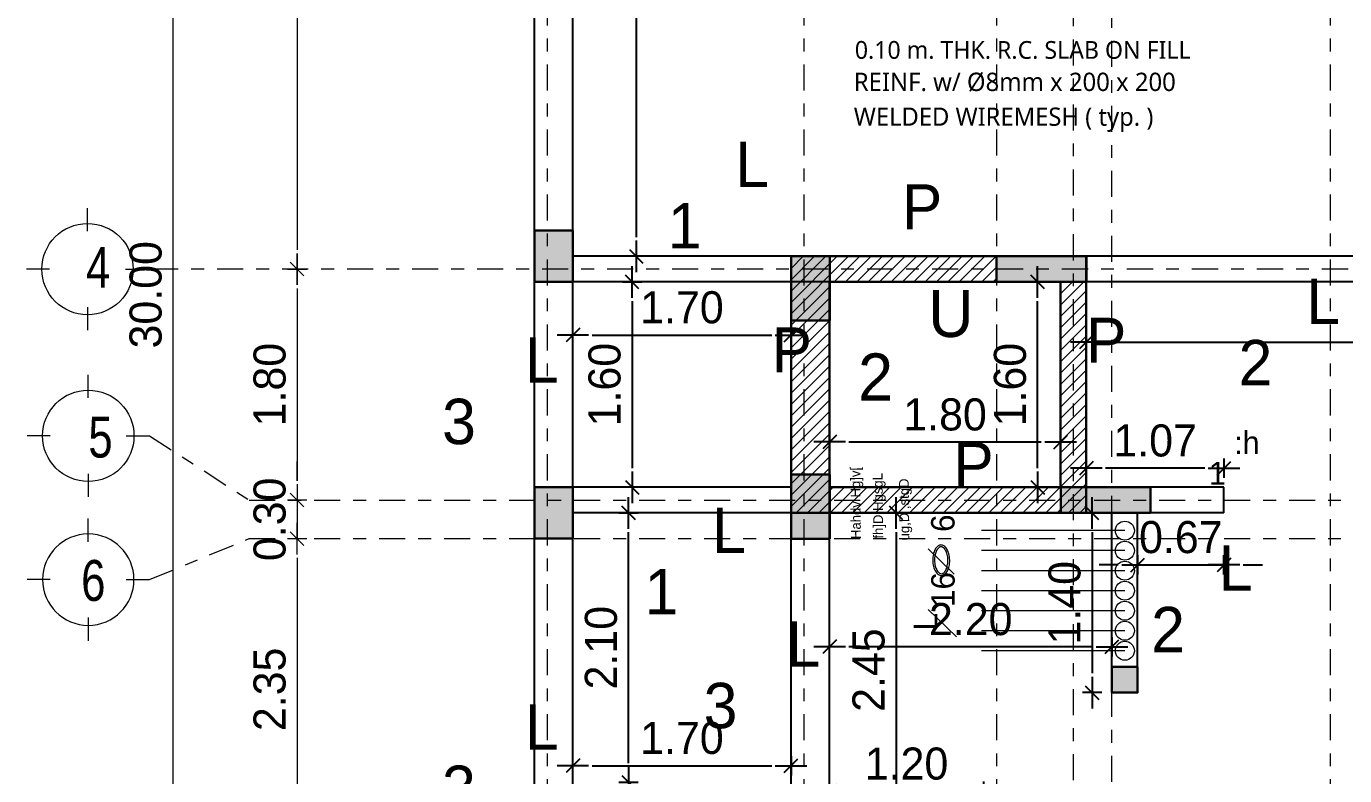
# Model space of a CAD drawing. Header units: inches. Extents: x -1583 to -1389, y -6910 to -6586.
# Drawn here: x -1456.9 to -1446.63, y -6720.72 to -6714.88 of the extents above; entities that cross this region are included whole.
import ezdxf

# ---------------------------------------------------------------- set-up
doc = ezdxf.new("R2010")
doc.units = ezdxf.units.IN
doc.header["$MEASUREMENT"] = 0
doc.linetypes.add('CENTERX2', pattern=[101.6, 63.5, -12.7, 12.7, -12.7])
doc.linetypes.add('DASHDOTX2', pattern=[50.8, 25.4, -12.7, 0, -12.7])
for name, color, linetype in [('Axsis', 8, 'CENTERX2'), ('footing', 5, 'Continuous'), ('S_FTNG', 4, 'Continuous'), ('U-r-p', 7, 'Continuous'), ('walls', 7, 'Continuous')]:
    doc.layers.add(name, color=color, linetype=linetype)
for name, color, linetype, lineweight in [('COLUMNS', 3, 'Continuous', 30), ('dime', 240, 'Continuous', 13), ('ejes', 134, 'Continuous', 15), ('F DIM IN', 147, 'Continuous', 5), ('st', 41, 'Continuous', 15), ('wall', 7, 'Continuous', 30)]:
    doc.layers.add(name, color=color, linetype=linetype, lineweight=lineweight)
doc.styles.add('ARIAL', font='arialbd.ttf', dxfattribs={"width": 0.8, "height": 500})
doc.styles.add('AX', font='xarab.shx', dxfattribs={"height": 0.12})
doc.styles.add('BB', font='l_10646.ttf')
doc.styles.add('SOSA', font='sosa.shx')
doc.dimstyles.new('DIM-50', dxfattribs={"dimtxt": 0.25, "dimasz": 0.15, "dimexe": 0, "dimexo": 0, "dimgap": 0.05, "dimtad": 1, "dimzin": 0, "dimdsep": 46, "dimtxsty": 'SOSA', "dimblk1": 'DIM-TICK', "dimblk2": 'DIM-TICK', "dimsah": 1, "dimcen": 1, "dimse1": 1, "dimse2": 1, "dimclrd": 251, "dimclrt": 4, "dimadec": 0, "dimazin": 0, "dimtfac": 1.5, "dimtix": 1, "dimtmove": 0, "dimatfit": 0, "dimldrblk": 'DIM-TICK', "dimfxl": 1, "dimtolj": 1, "dimtzin": 0, "dimarcsym": 0})

# ---------------------------------------------------------------- blocks, each defined once
blk = doc.blocks.new('12556')
at = {"layer": 'COLUMNS'}
h = blk.add_hatch(color=1, dxfattribs=at)
h.set_gradient(color1=(0, 255, 0), color2=(0, 77, 0), rotation=45, centered=1, one_color=1, tint=0.15, name='INVCYLINDER')
h.paths.add_polyline_path([(764545.961, 2210430.997), (764545.661, 2210430.997), (764545.661, 2210430.497), (764545.961, 2210430.497)])
h = blk.add_hatch(color=1, dxfattribs=at)
h.set_gradient(color1=(0, 255, 0), color2=(0, 77, 0), rotation=45, centered=1, one_color=1, tint=0.15, name='INVCYLINDER')
h.paths.add_polyline_path([(764547.961, 2210430.797), (764547.961, 2210430.997), (764547.261, 2210430.997), (764547.261, 2210430.797)])
h = blk.add_hatch(color=1, dxfattribs=at)
h.set_gradient(color1=(0, 255, 0), color2=(0, 77, 0), rotation=45, centered=1, one_color=1, tint=0.15, name='INVCYLINDER')
h.paths.add_polyline_path([(764545.961, 2210429.296), (764545.661, 2210429.296), (764545.661, 2210428.796), (764545.961, 2210428.796)])
h = blk.add_hatch(color=1, dxfattribs=at)
h.set_gradient(color1=(0, 255, 0), color2=(0, 77, 0), rotation=45, centered=1, one_color=1, tint=0.15, name='INVCYLINDER')
h.paths.add_polyline_path([(764548.461, 2210428.997), (764548.461, 2210429.197), (764547.761, 2210429.197), (764547.761, 2210428.997)])
at = {"layer": 'COLUMNS', "color": 3}
for points in [[(764545.961, 2210430.997), (764545.661, 2210430.997), (764545.661, 2210430.497), (764545.961, 2210430.497)], [(764547.961, 2210430.797), (764547.961, 2210430.997), (764547.261, 2210430.997), (764547.261, 2210430.797)], [(764545.961, 2210429.296), (764545.661, 2210429.296), (764545.661, 2210428.796), (764545.961, 2210428.796)], [(764548.461, 2210428.997), (764548.461, 2210429.197), (764547.761, 2210429.197), (764547.761, 2210428.997)]]:
    blk.add_lwpolyline(points, close=True, dxfattribs=at)
blk = doc.blocks.new('44545')
at = {"layer": 'COLUMNS'}
h = blk.add_hatch(color=1, dxfattribs=at)
h.set_gradient(color1=(0, 255, 0), color2=(0, 77, 0), rotation=45, centered=1, one_color=1, tint=0.15, name='INVCYLINDER')
h.paths.add_polyline_path([(764585.932, 2210431.837), (764585.632, 2210431.837), (764585.632, 2210431.437), (764585.932, 2210431.437)])
h = blk.add_hatch(color=1, dxfattribs=at)
h.set_gradient(color1=(0, 255, 0), color2=(0, 77, 0), rotation=45, centered=1, one_color=1, tint=0.15, name='INVCYLINDER')
h.paths.add_polyline_path([(764585.932, 2210429.837), (764585.632, 2210429.837), (764585.632, 2210429.437), (764585.932, 2210429.437)])
at = {"layer": 'COLUMNS', "color": 3}
for points in [[(764585.932, 2210431.837), (764585.632, 2210431.837), (764585.632, 2210431.437), (764585.932, 2210431.437)], [(764585.932, 2210429.837), (764585.632, 2210429.837), (764585.632, 2210429.437), (764585.932, 2210429.437)]]:
    blk.add_lwpolyline(points, close=True, dxfattribs=at)
blk = doc.blocks.new('1215447849')
at = {"layer": 'F DIM IN', "color": 0}
for p, q in [((2873.41, -5903.636), (2873.41, -5903.456)), ((2873.114, -5903.932), (2872.934, -5903.932)), ((2873.706, -5903.932), (2873.886, -5903.932)), ((2873.41, -5904.228), (2873.41, -5904.408))]:
    blk.add_line(p, q, dxfattribs=at)
blk.add_circle((2873.41, -5903.932), 0.356, dxfattribs=at)
blk = doc.blocks.new('DIM-TICK')
for p, q in [((-0.82, 0), (0.82, 0)), ((-0.354, -0.354), (0.354, 0.354)), ((0, 0.5), (0, -0.5))]:
    blk.add_line(p, q)
blk = doc.blocks.new('*D27')
at = {"layer": 'Defpoints', "color": 0, "transparency": 16777216}
for p in [(-1799.331, -6608.695), (-1799.469, -6613.895), (-1799.068, -6613.895)]:
    blk.add_point(p, dxfattribs=at)
at = {"layer": 'dime', "color": 251, "lineweight": -2, "transparency": 16777216}
blk.add_line((-1799.469, -6608.845), (-1799.469, -6613.745), dxfattribs=at)
at = {"layer": 'dime', "color": 251, "lineweight": -2, "transparency": 16777216, "xscale": 0.15, "yscale": 0.15, "zscale": 0.15}
for p, rotation in [((-1799.469, -6608.695), 90), ((-1799.469, -6613.895), 270)]:
    blk.add_blockref('DIM-TICK', p, dxfattribs=dict(at, rotation=rotation))
at = {"layer": 'dime', "color": 4, "transparency": 16777216, "insert": (-1799.682, -6611.295), "char_height": 0.25, "attachment_point": 5, "rotation": 90, "style": 'SOSA'}
blk.add_mtext('\\A1;5.20', dxfattribs=at)
blk = doc.blocks.new('*D28')
at = {"layer": 'Defpoints', "color": 0, "transparency": 16777216}
for p in [(-1799.068, -6613.895), (-1799.469, -6615.695), (-1799.294, -6615.695)]:
    blk.add_point(p, dxfattribs=at)
at = {"layer": 'dime', "color": 251, "lineweight": -2, "transparency": 16777216}
blk.add_line((-1799.469, -6614.045), (-1799.469, -6615.545), dxfattribs=at)
at = {"layer": 'dime', "color": 251, "lineweight": -2, "transparency": 16777216, "xscale": 0.15, "yscale": 0.15, "zscale": 0.15}
for p, rotation in [((-1799.469, -6613.895), 90), ((-1799.469, -6615.695), 270)]:
    blk.add_blockref('DIM-TICK', p, dxfattribs=dict(at, rotation=rotation))
at = {"layer": 'dime', "color": 4, "transparency": 16777216, "insert": (-1799.682, -6614.795), "char_height": 0.25, "attachment_point": 5, "rotation": 90, "style": 'SOSA'}
blk.add_mtext('\\A1;1.80', dxfattribs=at)
blk = doc.blocks.new('*D29')
at = {"layer": 'Defpoints', "color": 0, "transparency": 16777216}
for p in [(-1799.294, -6615.695), (-1799.469, -6615.995), (-1799.291, -6615.995)]:
    blk.add_point(p, dxfattribs=at)
at = {"layer": 'dime', "color": 251, "lineweight": -2, "transparency": 16777216}
for p, q in [((-1799.469, -6615.545), (-1799.469, -6615.395)), ((-1799.469, -6615.695), (-1799.469, -6615.995)), ((-1799.469, -6616.145), (-1799.469, -6616.295))]:
    blk.add_line(p, q, dxfattribs=at)
at = {"layer": 'dime', "color": 251, "lineweight": -2, "transparency": 16777216, "xscale": 0.15, "yscale": 0.15, "zscale": 0.15}
for p, rotation in [((-1799.469, -6615.695), 270), ((-1799.469, -6615.995), 90)]:
    blk.add_blockref('DIM-TICK', p, dxfattribs=dict(at, rotation=rotation))
at = {"layer": 'dime', "color": 4, "transparency": 16777216, "insert": (-1799.682, -6615.845), "char_height": 0.25, "attachment_point": 5, "rotation": 90, "style": 'SOSA'}
blk.add_mtext('\\A1;0.30', dxfattribs=at)
blk = doc.blocks.new('*D30')
at = {"layer": 'Defpoints', "color": 0, "transparency": 16777216}
for p in [(-1799.291, -6615.995), (-1799.469, -6618.345), (-1799.291, -6618.345)]:
    blk.add_point(p, dxfattribs=at)
at = {"layer": 'dime', "color": 251, "lineweight": -2, "transparency": 16777216}
blk.add_line((-1799.469, -6616.145), (-1799.469, -6618.195), dxfattribs=at)
at = {"layer": 'dime', "color": 251, "lineweight": -2, "transparency": 16777216, "xscale": 0.15, "yscale": 0.15, "zscale": 0.15}
for p, rotation in [((-1799.469, -6615.995), 90), ((-1799.469, -6618.345), 270)]:
    blk.add_blockref('DIM-TICK', p, dxfattribs=dict(at, rotation=rotation))
at = {"layer": 'dime', "color": 4, "transparency": 16777216, "insert": (-1799.682, -6617.17), "char_height": 0.25, "attachment_point": 5, "rotation": 90, "style": 'SOSA'}
blk.add_mtext('\\A1;2.35', dxfattribs=at)
blk = doc.blocks.new('*D38')
at = {"layer": 'Defpoints', "color": 0, "transparency": 16777216}
for p in [(-1800.434, -6599.095), (-1797.62, -6599.095), (-1797.62, -6629.095)]:
    blk.add_point(p, dxfattribs=at)
at = {"layer": 'dime', "color": 251, "lineweight": -2, "transparency": 16777216}
blk.add_line((-1800.434, -6628.945), (-1800.434, -6599.245), dxfattribs=at)
at = {"layer": 'dime', "color": 251, "lineweight": -2, "transparency": 16777216, "xscale": 0.15, "yscale": 0.15, "zscale": 0.15}
for p, rotation in [((-1800.434, -6599.095), 90), ((-1800.434, -6629.095), 270)]:
    blk.add_blockref('DIM-TICK', p, dxfattribs=dict(at, rotation=rotation))
at = {"layer": 'dime', "color": 4, "transparency": 16777216, "insert": (-1800.648, -6614.095), "char_height": 0.25, "attachment_point": 5, "rotation": 90, "style": 'SOSA'}
blk.add_mtext('\\A1;30.00', dxfattribs=at)
blk = doc.blocks.new('U-r-p')
at = {"layer": 'U-r-p', "color": 4, "style": 'AX', "flags": 4}
for tag, p, height in [('R', (0.1356, 0.2047), 0.2304), ('1', (-0.3182, -0.04), 0.192)]:
    blk.add_attdef(tag, p, '', height=height, dxfattribs=at)
blk = doc.blocks.new('*D329')
at = {"layer": 'Defpoints', "color": 0, "transparency": 16777216}
for p in [(-1452.644, -6711.671), (-1452.644, -6716.671), (-1452.151, -6716.671)]:
    blk.add_point(p, dxfattribs=at)
at = {"layer": 'footing', "color": 251, "lineweight": -2, "transparency": 16777216}
blk.add_line((-1452.151, -6711.821), (-1452.151, -6716.521), dxfattribs=at)
at = {"layer": 'footing', "color": 251, "lineweight": -2, "transparency": 16777216, "xscale": 0.15, "yscale": 0.15, "zscale": 0.15}
for p, rotation in [((-1452.151, -6711.671), 90), ((-1452.151, -6716.671), 270)]:
    blk.add_blockref('DIM-TICK', p, dxfattribs=dict(at, rotation=rotation))
at = {"layer": 'footing', "color": 4, "transparency": 16777216, "insert": (-1452.361, -6714.171), "char_height": 0.25, "attachment_point": 5, "rotation": 90, "style": 'SOSA'}
blk.add_mtext('\\A1;5.00', dxfattribs=at)
blk = doc.blocks.new('*D340')
at = {"layer": 'Defpoints', "color": 0, "transparency": 16777216}
for p in [(-1450.644, -6716.871), (-1448.844, -6716.871), (-1448.844, -6718.118)]:
    blk.add_point(p, dxfattribs=at)
at = {"layer": 'footing', "color": 251, "lineweight": -2, "transparency": 16777216}
blk.add_line((-1450.494, -6718.118), (-1448.994, -6718.118), dxfattribs=at)
at = {"layer": 'footing', "color": 251, "lineweight": -2, "transparency": 16777216, "xscale": 0.15, "yscale": 0.15, "zscale": 0.15, "rotation": 180}
blk.add_blockref('DIM-TICK', (-1450.644, -6718.118), dxfattribs=at)
at = {"layer": 'footing', "color": 251, "lineweight": -2, "transparency": 16777216, "xscale": 0.15, "yscale": 0.15, "zscale": 0.15}
blk.add_blockref('DIM-TICK', (-1448.844, -6718.118), dxfattribs=at)
at = {"layer": 'footing', "color": 4, "transparency": 16777216, "insert": (-1449.744, -6717.905), "char_height": 0.25, "attachment_point": 5, "style": 'SOSA'}
blk.add_mtext('\\A1;1.80', dxfattribs=at)
blk = doc.blocks.new('*D341')
at = {"layer": 'Defpoints', "color": 0, "transparency": 16777216}
for p in [(-1449.261, -6716.871), (-1449.023, -6716.871), (-1449.261, -6718.471)]:
    blk.add_point(p, dxfattribs=at)
at = {"layer": 'footing', "color": 251, "lineweight": -2, "transparency": 16777216}
blk.add_line((-1449.023, -6718.321), (-1449.023, -6717.021), dxfattribs=at)
at = {"layer": 'footing', "color": 251, "lineweight": -2, "transparency": 16777216, "xscale": 0.15, "yscale": 0.15, "zscale": 0.15}
for p, rotation in [((-1449.023, -6716.871), 90), ((-1449.023, -6718.471), 270)]:
    blk.add_blockref('DIM-TICK', p, dxfattribs=dict(at, rotation=rotation))
at = {"layer": 'footing', "color": 4, "transparency": 16777216, "insert": (-1449.237, -6717.671), "char_height": 0.25, "attachment_point": 5, "rotation": 90, "style": 'SOSA'}
blk.add_mtext('\\A1;1.60', dxfattribs=at)
blk = doc.blocks.new('*D342')
at = {"layer": 'Defpoints', "color": 0, "transparency": 16777216}
for p in [(-1452.644, -6716.871), (-1450.944, -6716.871), (-1450.944, -6717.285)]:
    blk.add_point(p, dxfattribs=at)
at = {"layer": 'footing', "color": 251, "lineweight": -2, "transparency": 16777216}
blk.add_line((-1452.494, -6717.285), (-1451.094, -6717.285), dxfattribs=at)
at = {"layer": 'footing', "color": 251, "lineweight": -2, "transparency": 16777216, "xscale": 0.15, "yscale": 0.15, "zscale": 0.15, "rotation": 180}
blk.add_blockref('DIM-TICK', (-1452.644, -6717.285), dxfattribs=at)
at = {"layer": 'footing', "color": 251, "lineweight": -2, "transparency": 16777216, "xscale": 0.15, "yscale": 0.15, "zscale": 0.15}
blk.add_blockref('DIM-TICK', (-1450.944, -6717.285), dxfattribs=at)
at = {"layer": 'footing', "color": 4, "transparency": 16777216, "insert": (-1451.794, -6717.07), "char_height": 0.25, "attachment_point": 5, "style": 'SOSA'}
blk.add_mtext('\\A1;1.70', dxfattribs=at)
blk = doc.blocks.new('*D343')
at = {"layer": 'Defpoints', "color": 0, "transparency": 16777216}
for p in [(-1452.644, -6716.871), (-1452.644, -6718.471), (-1452.182, -6718.471)]:
    blk.add_point(p, dxfattribs=at)
at = {"layer": 'footing', "color": 251, "lineweight": -2, "transparency": 16777216}
blk.add_line((-1452.182, -6717.021), (-1452.182, -6718.321), dxfattribs=at)
at = {"layer": 'footing', "color": 251, "lineweight": -2, "transparency": 16777216, "xscale": 0.15, "yscale": 0.15, "zscale": 0.15}
for p, rotation in [((-1452.182, -6716.871), 90), ((-1452.182, -6718.471), 270)]:
    blk.add_blockref('DIM-TICK', p, dxfattribs=dict(at, rotation=rotation))
at = {"layer": 'footing', "color": 4, "transparency": 16777216, "insert": (-1452.396, -6717.671), "char_height": 0.25, "attachment_point": 5, "rotation": 90, "style": 'SOSA'}
blk.add_mtext('\\A1;1.60', dxfattribs=at)
blk = doc.blocks.new('*D344')
at = {"layer": 'Defpoints', "color": 0, "transparency": 16777216}
for p in [(-1450.644, -6719.714), (-1450.644, -6719.948), (-1448.444, -6719.871)]:
    blk.add_point(p, dxfattribs=at)
at = {"layer": 'footing', "color": 251, "lineweight": -2, "transparency": 16777216}
blk.add_line((-1448.594, -6719.714), (-1450.494, -6719.714), dxfattribs=at)
at = {"layer": 'footing', "color": 251, "lineweight": -2, "transparency": 16777216, "xscale": 0.15, "yscale": 0.15, "zscale": 0.15, "rotation": 180}
blk.add_blockref('DIM-TICK', (-1450.644, -6719.714), dxfattribs=at)
at = {"layer": 'footing', "color": 251, "lineweight": -2, "transparency": 16777216, "xscale": 0.15, "yscale": 0.15, "zscale": 0.15}
blk.add_blockref('DIM-TICK', (-1448.444, -6719.714), dxfattribs=at)
at = {"layer": 'footing', "color": 4, "transparency": 16777216, "insert": (-1449.544, -6719.5), "char_height": 0.25, "attachment_point": 5, "style": 'SOSA'}
blk.add_mtext('\\A1;2.20', dxfattribs=at)
blk = doc.blocks.new('*D345')
at = {"layer": 'Defpoints', "color": 0, "transparency": 16777216}
for p in [(-1448.244, -6718.671), (-1448.598, -6720.071), (-1448.244, -6720.071)]:
    blk.add_point(p, dxfattribs=at)
at = {"layer": 'footing', "color": 251, "lineweight": -2, "transparency": 16777216}
blk.add_line((-1448.598, -6718.821), (-1448.598, -6719.921), dxfattribs=at)
at = {"layer": 'footing', "color": 251, "lineweight": -2, "transparency": 16777216, "xscale": 0.15, "yscale": 0.15, "zscale": 0.15}
for p, rotation in [((-1448.598, -6718.671), 90), ((-1448.598, -6720.071), 270)]:
    blk.add_blockref('DIM-TICK', p, dxfattribs=dict(at, rotation=rotation))
at = {"layer": 'footing', "color": 4, "transparency": 16777216, "insert": (-1448.812, -6719.371), "char_height": 0.25, "attachment_point": 5, "rotation": 90, "style": 'SOSA'}
blk.add_mtext('\\A1;1.40', dxfattribs=at)
blk = doc.blocks.new('*D346')
at = {"layer": 'Defpoints', "color": 0, "transparency": 16777216}
for p in [(-1448.644, -6718.323), (-1448.644, -6718.466), (-1447.571, -6718.471)]:
    blk.add_point(p, dxfattribs=at)
at = {"layer": 'footing', "color": 251, "lineweight": -2, "transparency": 16777216}
blk.add_line((-1447.721, -6718.323), (-1448.494, -6718.323), dxfattribs=at)
at = {"layer": 'footing', "color": 251, "lineweight": -2, "transparency": 16777216, "xscale": 0.15, "yscale": 0.15, "zscale": 0.15, "rotation": 180}
blk.add_blockref('DIM-TICK', (-1448.644, -6718.323), dxfattribs=at)
at = {"layer": 'footing', "color": 251, "lineweight": -2, "transparency": 16777216, "xscale": 0.15, "yscale": 0.15, "zscale": 0.15}
blk.add_blockref('DIM-TICK', (-1447.571, -6718.323), dxfattribs=at)
at = {"layer": 'footing', "color": 4, "transparency": 16777216, "insert": (-1448.107, -6718.108), "char_height": 0.25, "attachment_point": 5, "style": 'SOSA'}
blk.add_mtext('\\A1;1.07', dxfattribs=at)
blk = doc.blocks.new('*D347')
at = {"layer": 'Defpoints', "color": 0, "transparency": 16777216}
for p in [(-1448.244, -6718.671), (-1447.571, -6718.671), (-1447.571, -6719.076)]:
    blk.add_point(p, dxfattribs=at)
at = {"layer": 'footing', "color": 251, "lineweight": -2, "transparency": 16777216}
for p, q in [((-1448.394, -6719.076), (-1448.544, -6719.076)), ((-1448.244, -6719.076), (-1447.571, -6719.076)), ((-1447.421, -6719.076), (-1447.271, -6719.076))]:
    blk.add_line(p, q, dxfattribs=at)
at = {"layer": 'footing', "color": 251, "lineweight": -2, "transparency": 16777216, "xscale": 0.15, "yscale": 0.15, "zscale": 0.15}
blk.add_blockref('DIM-TICK', (-1448.244, -6719.076), dxfattribs=at)
at = {"layer": 'footing', "color": 251, "lineweight": -2, "transparency": 16777216, "xscale": 0.15, "yscale": 0.15, "zscale": 0.15, "rotation": 180}
blk.add_blockref('DIM-TICK', (-1447.571, -6719.076), dxfattribs=at)
at = {"layer": 'footing', "color": 4, "transparency": 16777216, "insert": (-1447.907, -6718.861), "char_height": 0.25, "attachment_point": 5, "style": 'SOSA'}
blk.add_mtext('\\A1;0.67', dxfattribs=at)
blk = doc.blocks.new('*D348')
at = {"layer": 'Defpoints', "color": 0, "transparency": 16777216}
for p in [(-1450.644, -6718.671), (-1450.644, -6721.121), (-1450.125, -6721.121)]:
    blk.add_point(p, dxfattribs=at)
at = {"layer": 'footing', "color": 251, "lineweight": -2, "transparency": 16777216}
blk.add_line((-1450.125, -6718.821), (-1450.125, -6720.971), dxfattribs=at)
at = {"layer": 'footing', "color": 251, "lineweight": -2, "transparency": 16777216, "xscale": 0.15, "yscale": 0.15, "zscale": 0.15}
for p, rotation in [((-1450.125, -6718.671), 90), ((-1450.125, -6721.121), 270)]:
    blk.add_blockref('DIM-TICK', p, dxfattribs=dict(at, rotation=rotation))
at = {"layer": 'footing', "color": 4, "transparency": 16777216, "insert": (-1450.339, -6719.896), "char_height": 0.25, "attachment_point": 5, "rotation": 90, "style": 'SOSA'}
blk.add_mtext('\\A1;2.45', dxfattribs=at)
blk = doc.blocks.new('*D349')
at = {"layer": 'Defpoints', "color": 0, "transparency": 16777216}
for p in [(-1449.444, -6720.84), (-1450.644, -6721.121), (-1449.444, -6721.121)]:
    blk.add_point(p, dxfattribs=at)
at = {"layer": 'footing', "color": 251, "lineweight": -2, "transparency": 16777216}
blk.add_line((-1450.494, -6720.84), (-1449.594, -6720.84), dxfattribs=at)
at = {"layer": 'footing', "color": 251, "lineweight": -2, "transparency": 16777216, "xscale": 0.15, "yscale": 0.15, "zscale": 0.15, "rotation": 180}
blk.add_blockref('DIM-TICK', (-1450.644, -6720.84), dxfattribs=at)
at = {"layer": 'footing', "color": 251, "lineweight": -2, "transparency": 16777216, "xscale": 0.15, "yscale": 0.15, "zscale": 0.15}
blk.add_blockref('DIM-TICK', (-1449.444, -6720.84), dxfattribs=at)
at = {"layer": 'footing', "color": 4, "transparency": 16777216, "insert": (-1450.044, -6720.626), "char_height": 0.25, "attachment_point": 5, "style": 'SOSA'}
blk.add_mtext('\\A1;1.20', dxfattribs=at)
blk = doc.blocks.new('*D350')
at = {"layer": 'Defpoints', "color": 0, "transparency": 16777216}
for p in [(-1452.644, -6718.671), (-1450.944, -6718.671), (-1450.944, -6720.641)]:
    blk.add_point(p, dxfattribs=at)
at = {"layer": 'footing', "color": 251, "lineweight": -2, "transparency": 16777216}
blk.add_line((-1452.494, -6720.641), (-1451.094, -6720.641), dxfattribs=at)
at = {"layer": 'footing', "color": 251, "lineweight": -2, "transparency": 16777216, "xscale": 0.15, "yscale": 0.15, "zscale": 0.15, "rotation": 180}
blk.add_blockref('DIM-TICK', (-1452.644, -6720.641), dxfattribs=at)
at = {"layer": 'footing', "color": 251, "lineweight": -2, "transparency": 16777216, "xscale": 0.15, "yscale": 0.15, "zscale": 0.15}
blk.add_blockref('DIM-TICK', (-1450.944, -6720.641), dxfattribs=at)
at = {"layer": 'footing', "color": 4, "transparency": 16777216, "insert": (-1451.794, -6720.426), "char_height": 0.25, "attachment_point": 5, "style": 'SOSA'}
blk.add_mtext('\\A1;1.70', dxfattribs=at)
blk = doc.blocks.new('*D351')
at = {"layer": 'Defpoints', "color": 0, "transparency": 16777216}
for p in [(-1452.644, -6718.671), (-1452.21, -6718.671), (-1452.644, -6720.771)]:
    blk.add_point(p, dxfattribs=at)
at = {"layer": 'footing', "color": 251, "lineweight": -2, "transparency": 16777216}
blk.add_line((-1452.21, -6720.621), (-1452.21, -6718.821), dxfattribs=at)
at = {"layer": 'footing', "color": 251, "lineweight": -2, "transparency": 16777216, "xscale": 0.15, "yscale": 0.15, "zscale": 0.15}
for p, rotation in [((-1452.21, -6718.671), 90), ((-1452.21, -6720.771), 270)]:
    blk.add_blockref('DIM-TICK', p, dxfattribs=dict(at, rotation=rotation))
at = {"layer": 'footing', "color": 4, "transparency": 16777216, "insert": (-1452.424, -6719.721), "char_height": 0.25, "attachment_point": 5, "rotation": 90, "style": 'SOSA'}
blk.add_mtext('\\A1;2.10', dxfattribs=at)
blk = doc.blocks.new('*D376')
at = {"layer": 'Defpoints', "color": 0, "transparency": 16777216}
for p in [(-1448.644, -6716.871), (-1443.294, -6716.871), (-1443.294, -6717.34)]:
    blk.add_point(p, dxfattribs=at)
at = {"layer": 'footing', "color": 251, "lineweight": -2, "transparency": 16777216}
blk.add_line((-1448.494, -6717.34), (-1443.444, -6717.34), dxfattribs=at)
at = {"layer": 'footing', "color": 251, "lineweight": -2, "transparency": 16777216, "xscale": 0.15, "yscale": 0.15, "zscale": 0.15, "rotation": 180}
blk.add_blockref('DIM-TICK', (-1448.644, -6717.34), dxfattribs=at)
at = {"layer": 'footing', "color": 251, "lineweight": -2, "transparency": 16777216, "xscale": 0.15, "yscale": 0.15, "zscale": 0.15}
blk.add_blockref('DIM-TICK', (-1443.294, -6717.34), dxfattribs=at)
at = {"layer": 'footing', "color": 4, "transparency": 16777216, "insert": (-1445.969, -6717.126), "char_height": 0.25, "attachment_point": 5, "style": 'SOSA'}
blk.add_mtext('\\A1;5.35', dxfattribs=at)
blk = doc.blocks.new('SOOFT-ST')
at = {"layer": 'st', "color": 3}
for p, q in [((-0.207, 0.2531), (-0.3931, 0.0615)), ((0.2056, 0.253), (0.0338, 0.0762))]:
    blk.add_line(p, q, dxfattribs=at)
for points in [[(0.1271, 0.2229, 0.056606), (0.0853, 0.2176, 0.070345), (0.0537, 0.2049, 0.106153), (0.0302, 0.1837, 0.161551), (0.0238, 0.1636, 0.161551), (0.0308, 0.1436, 0.106153), (0.0549, 0.1231, 0.070345), (0.0868, 0.1114, 0.056606), (0.1287, 0.1073, 0.056606), (0.1706, 0.1126, 0.070345), (0.2021, 0.1253, 0.106153), (0.2256, 0.1465, 0.161551), (0.232, 0.1666, 0.161551), (0.2251, 0.1865, 0.106153), (0.2009, 0.2071, 0.070345), (0.169, 0.2188, 0.056606)], [(0.1273, 0.2106, 0.056606), (0.0882, 0.2056, 0.070345), (0.0599, 0.1942, 0.106153), (0.0402, 0.1765, 0.161551), (0.0361, 0.1638, 0.161551), (0.0405, 0.1512, 0.106153), (0.0607, 0.134, 0.070345), (0.0894, 0.1235, 0.056606), (0.1286, 0.1196, 0.056606), (0.1676, 0.1246, 0.070345), (0.196, 0.136, 0.106153), (0.2157, 0.1537, 0.161551), (0.2197, 0.1664, 0.161551), (0.2153, 0.179, 0.106153), (0.1951, 0.1962, 0.070345), (0.1664, 0.2067, 0.056606)]]:
    blk.add_lwpolyline(points, format="xyb", close=True, dxfattribs=at)
at = {"layer": 'st', "color": 3, "style": 'AX'}
blk.add_text('L', height=0.16, dxfattribs=at).set_placement((-0.3506, 0.1923))
at = {"layer": 'st', "color": 6, "style": 'AX', "flags": 4}
for tag, p in [('8', (-0.1908, 0.074)), ('5', (0.3201, 0.0742))]:
    blk.add_attdef(tag, p, '', height=0.16, dxfattribs=at)
blk = doc.blocks.new('25698555')
at = {"layer": 'Axsis', "color": 251, "linetype": 'DASHDOTX2', "lineweight": 5, "ltscale": 0.008, "true_color": 0x636466}
for p, q in [((-1797.52, -6596.095), (-1797.52, -6632.095)), ((-1795.52, -6596.095), (-1795.52, -6632.095)), ((-1794.02, -6596.095), (-1794.02, -6632.095)), ((-1791.42, -6596.095), (-1791.42, -6632.095)), ((-1778.62, -6613.895), (-1800.62, -6613.895))]:
    blk.add_line(p, q, dxfattribs=at)
for points in [[(-1793.275, -6632.095), (-1793.42, -6631.551), (-1793.42, -6596.639), (-1793.275, -6596.095)], [(-1792.477, -6632.095), (-1793.12, -6631.563), (-1793.12, -6596.626), (-1792.477, -6596.095)], [(-1800.62, -6615.194), (-1799.842, -6615.695), (-1779.397, -6615.695), (-1778.62, -6615.194)], [(-1800.62, -6616.315), (-1799.842, -6615.995), (-1779.397, -6615.995), (-1778.62, -6616.315)]]:
    blk.add_lwpolyline(points, dxfattribs=at)
at = {"layer": 'wall', "color": 116, "true_color": 0x136734, "rotation": 270}
for p in [(4102.83, -3740.485), (4102.836, -3741.784)]:
    blk.add_blockref('1215447849', p, dxfattribs=at)
at = {"layer": 'wall', "color": 116, "true_color": 0x136734, "xscale": -1, "rotation": 270}
blk.add_blockref('1215447849', (4102.836, -9489.725), dxfattribs=at)
at = {"layer": 'ejes', "color": 116, "ltscale": 0.05, "true_color": 0x136734, "char_height": 0.3185, "width": 0.33846, "attachment_point": 9, "style": 'ARIAL'}
for s, insert in [('{\\fBankGothic Md BT|b0|i0|c0|p34;4}', (-1800.925, -6614.04)), ('{\\fBankGothic Md BT|b0|i0|c0|p34;5}', (-1800.906, -6615.368)), ('{\\fBankGothic Md BT|b0|i0|c0|p34;6}', (-1800.962, -6616.485))]:
    blk.add_mtext(s, dxfattribs=dict(at, insert=insert))
at = {"layer": 'dime', "color": 1}
dim = blk.add_linear_dim(base=(-1800.434, -6599.095), p1=(-1797.62, -6629.095), p2=(-1797.62, -6599.095), angle=90, dimstyle='DIM-50', dxfattribs=at)
dim.commit()
dim.dimension.update_dxf_attribs({"geometry": '*D38', "text_midpoint": (-1800.648, -6614.095)})
for base, p1, p2, picture, middle in [((-1799.469, -6613.895), (-1799.331, -6608.695), (-1799.068, -6613.895), '*D27', (-1799.682, -6611.295)), ((-1799.469, -6615.695), (-1799.068, -6613.895), (-1799.294, -6615.695), '*D28', (-1799.682, -6614.795)), ((-1799.469, -6615.995), (-1799.294, -6615.695), (-1799.291, -6615.995), '*D29', (-1799.682, -6615.845)), ((-1799.469, -6618.345), (-1799.291, -6615.995), (-1799.291, -6618.345), '*D30', (-1799.682, -6617.17))]:
    dim = blk.add_linear_dim(base=base, p1=p1, p2=p2, angle=90, dimstyle='DIM-50', override={"dimtmove": 1}, dxfattribs=at)
    dim.commit()
    dim.dimension.update_dxf_attribs({"geometry": picture, "text_midpoint": middle})

msp = doc.modelspace()

# ---------------------------------------------------------------- hatches: boundary and pattern name
at = {"layer": 'COLUMNS'}
h = msp.add_hatch(color=1, dxfattribs=at)
h.set_gradient(color1=(0, 255, 0), color2=(0, 77, 0), rotation=45, centered=1, one_color=1, tint=0.15, name='INVCYLINDER')
h.paths.add_polyline_path([(-1448.244, -6719.871), (-1448.444, -6719.871), (-1448.444, -6720.071), (-1448.244, -6720.071)])
h = msp.add_hatch(color=1, dxfattribs=at)
h.set_gradient(color1=(0, 255, 0), color2=(0, 77, 0), rotation=45, centered=1, one_color=1, tint=0.15, name='INVCYLINDER')
h.paths.add_polyline_path([(-1448.244, -6719.871), (-1448.444, -6719.871), (-1448.444, -6720.071), (-1448.244, -6720.071)])
at = {"layer": 'dime', "true_color": 0x939598}
h = msp.add_hatch(dxfattribs=at)
h.set_pattern_fill('ANSI31', color=252, scale=0.5, angle=-180)
h.set_pattern_definition([(225, (277.11668, -103.83489), (0.0441941738, -0.0441941738), [])])
h.paths.add_polyline_path([(-1449.344, -6716.671), (-1450.944, -6716.671), (-1450.944, -6716.771), (-1449.344, -6716.771)])
h.paths.add_polyline_path([(-1449.344, -6716.771), (-1450.944, -6716.771), (-1450.944, -6718.671), (-1449.344, -6718.671), (-1449.344, -6718.471), (-1450.644, -6718.471), (-1450.644, -6716.871), (-1449.344, -6716.871)])
h.paths.add_polyline_path([(-1448.644, -6716.871), (-1448.744, -6716.871), (-1448.744, -6718.671), (-1448.644, -6718.671)])
h.paths.add_polyline_path([(-1448.744, -6716.871), (-1448.844, -6716.871), (-1448.844, -6718.471), (-1449.344, -6718.471), (-1449.344, -6718.671), (-1448.744, -6718.671)])
h.paths.add_polyline_path([(-1450.235, -6717.257), (-1450.235, -6716.6), (-1450.664, -6716.6), (-1450.664, -6717.257)], flags=9)
h.paths.add_polyline_path([(-1449.474, -6717.095), (-1449.474, -6716.462), (-1449.926, -6716.462), (-1449.926, -6717.095)], flags=9)
h.paths.add_polyline_path([(-1451.142, -6717.585), (-1450.46, -6717.585), (-1450.46, -6717.133), (-1451.142, -6717.133)], flags=9)
h.paths.add_polyline_path([(-1449.342, -6717.337), (-1448.66, -6717.337), (-1448.66, -6716.883), (-1449.342, -6716.883)], flags=9)

# ---------------------------------------------------------------- linework, layer by layer
at = {"ltscale": 0.2}
for p, q in [((-1452.944, -6731.971), (-1452.944, -6701.971)), ((-1452.644, -6731.671), (-1452.644, -6702.171)), ((-1443.884, -6716.671), (-1452.644, -6716.671)), ((-1443.884, -6716.871), (-1452.644, -6716.871)), ((-1450.944, -6731.671), (-1450.944, -6716.871)), ((-1450.644, -6731.671), (-1450.644, -6716.871)), ((-1448.844, -6718.471), (-1448.844, -6716.871)), ((-1448.644, -6718.466), (-1448.644, -6716.871)), ((-1448.844, -6718.471), (-1448.844, -6718.219)), ((-1448.644, -6718.471), (-1448.644, -6718.219)), ((-1450.944, -6718.471), (-1452.644, -6718.471)), ((-1448.844, -6718.471), (-1450.644, -6718.471)), ((-1447.571, -6718.471), (-1448.644, -6718.471)), ((-1447.571, -6718.671), (-1447.571, -6718.471)), ((-1450.944, -6718.671), (-1452.644, -6718.671)), ((-1447.571, -6718.671), (-1450.644, -6718.671)), ((-1448.444, -6719.871), (-1448.444, -6718.671)), ((-1448.244, -6719.871), (-1448.244, -6718.671))]:
    msp.add_line(p, q, dxfattribs=at)
at = {"layer": 'COLUMNS', "color": 3}
msp.add_lwpolyline([(-1448.444, -6720.071), (-1448.444, -6719.871), (-1448.244, -6719.871), (-1448.244, -6720.071)], close=True, dxfattribs=at)
msp.add_lwpolyline([(-1448.444, -6720.071), (-1448.444, -6719.871), (-1448.244, -6719.871), (-1448.244, -6720.071)], close=True, dxfattribs=at)
at = {"layer": 'wall', "color": 0}
msp.add_lwpolyline([(-1450.944, -6716.671), (-1448.644, -6716.671), (-1448.644, -6718.671), (-1450.944, -6718.671), (-1450.944, -6716.671)], dxfattribs=at)
msp.add_lwpolyline([(-1450.644, -6716.871), (-1448.844, -6716.871), (-1448.844, -6718.471), (-1450.644, -6718.471)], close=True, dxfattribs=at)
at = {"layer": 'walls', "lineweight": 9}
for p, q in [((-1448.343, -6718.809), (-1449.459, -6718.809)), ((-1448.343, -6718.965), (-1449.459, -6718.965)), ((-1448.343, -6719.121), (-1449.459, -6719.121)), ((-1448.343, -6719.277), (-1449.459, -6719.277)), ((-1448.343, -6719.433), (-1449.459, -6719.433)), ((-1448.343, -6719.589), (-1449.459, -6719.589)), ((-1448.343, -6719.745), (-1449.459, -6719.745))]:
    msp.add_line(p, q, dxfattribs=at)
for centre in [(-1448.343, -6718.809), (-1448.343, -6718.965), (-1448.343, -6719.121), (-1448.343, -6719.277), (-1448.343, -6719.433), (-1448.343, -6719.589), (-1448.343, -6719.745)]:
    msp.add_circle(centre, 0.074, dxfattribs=at)

# ---------------------------------------------------------------- block references
at = {"color": 0}
ref = msp.add_blockref('U-r-p', (-1451.552, -6716.472), dxfattribs=dict(at, xscale=2.21425759621052, yscale=2.21425759621052, zscale=2.21425759621052))
ref.add_attrib('U', 'L', (-1451.379, -6716.132), dxfattribs={"layer": 'st', "color": 0, "height": 0.354, "style": 'AX', "flags": 4})
ref.add_attrib('1', '1', (-1451.905, -6716.61), dxfattribs={"layer": 'st', "color": 0, "height": 0.354, "style": 'AX', "flags": 4})
ref = msp.add_blockref('U-r-p', (-1450.251, -6716.798), dxfattribs=dict(at, xscale=2.196614096831615, yscale=2.196614096831615, zscale=2.196614096831615))
ref.add_attrib('U', 'P', (-1450.079, -6716.461), dxfattribs={"layer": 'st', "color": 0, "height": 0.351, "style": 'AX', "flags": 4})
ref = msp.add_blockref('U-r-p', (-1447.104, -6717.539), dxfattribs=dict(at, xscale=2.21425759621052, yscale=2.21425759621052, zscale=2.21425759621052))
ref.add_attrib('U', 'L', (-1446.93, -6717.199), dxfattribs={"layer": 'st', "color": 0, "height": 0.354, "style": 'AX', "flags": 4})
ref.add_attrib('1', '2', (-1447.457, -6717.677), dxfattribs={"layer": 'st', "color": 0, "height": 0.354, "style": 'AX', "flags": 4})
ref = msp.add_blockref('U-r-p', (-1450.056, -6717.652), dxfattribs=dict(at, xscale=2.295651420719381, yscale=2.295651420719381, zscale=2.295651420719381))
ref.add_attrib('U', 'U', (-1449.876, -6717.3), dxfattribs={"layer": 'st', "color": 0, "height": 0.367, "style": 'AX', "flags": 4})
ref.add_attrib('1', '2', (-1450.422, -6717.795), dxfattribs={"layer": 'st', "color": 0, "height": 0.367, "style": 'AX', "flags": 4})
ref = msp.add_blockref('U-r-p', (-1448.816, -6717.839), dxfattribs=dict(at, xscale=2.196614096831615, yscale=2.196614096831615, zscale=2.196614096831615))
ref.add_attrib('U', 'P', (-1448.644, -6717.501), dxfattribs={"layer": 'st', "color": 0, "height": 0.351, "style": 'AX', "flags": 4})
ref = msp.add_blockref('U-r-p', (-1451.266, -6717.913), dxfattribs=dict(at, xscale=2.196614096831615, yscale=2.196614096831615, zscale=2.196614096831615))
ref.add_attrib('U', 'P', (-1451.094, -6717.576), dxfattribs={"layer": 'st', "color": 0, "height": 0.351, "style": 'AX', "flags": 4})
ref = msp.add_blockref('U-r-p', (-1453.191, -6717.997), dxfattribs=dict(at, xscale=2.21425759621052, yscale=2.21425759621052, zscale=2.21425759621052))
ref.add_attrib('U', 'L', (-1453.018, -6717.657), dxfattribs={"layer": 'st', "color": 0, "height": 0.354, "style": 'AX', "flags": 4})
ref.add_attrib('1', '3', (-1453.663, -6718.135), dxfattribs={"layer": 'st', "color": 0, "height": 0.354, "style": 'AX', "flags": 4})
ref = msp.add_blockref('U-r-p', (-1447.577, -6718.382), dxfattribs=dict(at, xscale=1.10712879810526, yscale=1.10712879810526, zscale=1.10712879810526))
ref.add_attrib('U', ':h', (-1447.491, -6718.212), dxfattribs={"layer": 'st', "color": 0, "height": 0.1771, "style": 'AX', "flags": 4})
ref.add_attrib('1', ' 1', (-1447.754, -6718.451), dxfattribs={"layer": 'st', "color": 0, "height": 0.1771, "style": 'AX', "flags": 4})
ref = msp.add_blockref('U-r-p', (-1449.85, -6718.808), dxfattribs=dict(at, xscale=2.196614096831615, yscale=2.196614096831615, zscale=2.196614096831615))
ref.add_attrib('U', 'P', (-1449.678, -6718.471), dxfattribs={"layer": 'st', "color": 0, "height": 0.351, "style": 'AX', "flags": 4})
ref = msp.add_blockref('U-r-p', (-1451.732, -6719.323), dxfattribs=dict(at, xscale=2.21425759621052, yscale=2.21425759621052, zscale=2.21425759621052))
ref.add_attrib('U', 'L', (-1451.559, -6718.983), dxfattribs={"layer": 'st', "color": 0, "height": 0.354, "style": 'AX', "flags": 4})
ref.add_attrib('1', '1', (-1452.085, -6719.461), dxfattribs={"layer": 'st', "color": 0, "height": 0.354, "style": 'AX', "flags": 4})
ref = msp.add_blockref('SOOFT-ST', (-1449.585, -6719.186), dxfattribs=dict(at, xscale=1.144033562652328, yscale=1.144033562652328, zscale=1.144033562652328, rotation=90))
ref.add_attrib('8', '16', (-1449.669, -6719.404), dxfattribs={"layer": 'st', "color": 7, "height": 0.183, "rotation": 90, "style": 'AX', "flags": 4})
ref.add_attrib('5', '6', (-1449.67, -6718.819), dxfattribs={"layer": 'st', "color": 7, "height": 0.183, "rotation": 90, "style": 'AX', "flags": 4})
ref = msp.add_blockref('U-r-p', (-1447.785, -6719.618), dxfattribs=dict(at, xscale=2.21425759621052, yscale=2.21425759621052, zscale=2.21425759621052))
ref.add_attrib('U', 'L', (-1447.611, -6719.278), dxfattribs={"layer": 'st', "color": 0, "height": 0.354, "style": 'AX', "flags": 4})
ref.add_attrib('1', '2', (-1448.138, -6719.757), dxfattribs={"layer": 'st', "color": 0, "height": 0.354, "style": 'AX', "flags": 4})
ref = msp.add_blockref('U-r-p', (-1451.153, -6720.21), dxfattribs=dict(at, xscale=2.21425759621052, yscale=2.21425759621052, zscale=2.21425759621052))
ref.add_attrib('U', 'L', (-1450.98, -6719.87), dxfattribs={"layer": 'st', "color": 0, "height": 0.354, "style": 'AX', "flags": 4})
ref.add_attrib('1', '3', (-1451.625, -6720.349), dxfattribs={"layer": 'st', "color": 0, "height": 0.354, "style": 'AX', "flags": 4})
ref = msp.add_blockref('U-r-p', (-1453.191, -6720.856), dxfattribs=dict(at, xscale=2.21425759621052, yscale=2.21425759621052, zscale=2.21425759621052))
ref.add_attrib('U', 'L', (-1453.018, -6720.516), dxfattribs={"layer": 'st', "color": 0, "height": 0.354, "style": 'AX', "flags": 4})
ref.add_attrib('1', '3', (-1453.663, -6720.994), dxfattribs={"layer": 'st', "color": 0, "height": 0.354, "style": 'AX', "flags": 4})
at = {"layer": 'COLUMNS'}
for name, p in [('44545', (-766038.576, -2217148.307)), ('12556', (-765996.604, -2217147.668))]:
    msp.add_blockref(name, p, dxfattribs=at)
at = {"layer": 'dime', "color": 1}
msp.add_blockref('25698555', (344.676, -102.876), dxfattribs=at)

# ---------------------------------------------------------------- texts
at = {"color": 0, "style": 'AX'}
for s, height, p in [('Hahdv Hg]v[', 0.07637, (-1450.4, -6718.874)), ('fh]D HgsgL', 0.0764, (-1450.226, -6718.871)), ('ug,D ,stgD ', 0.07637, (-1450.022, -6718.885))]:
    msp.add_text(s, height=height, rotation=90.5764, dxfattribs=at).set_placement(p)
at = {"layer": 'S_FTNG', "color": 7, "style": 'BB'}
for s, height, p in [('0.10 m. THK. R.C. SLAB ON FILL', 0.13827, (-1450.447, -6715.132)), ('REINF. w/ %%c8mm x 200 x 200', 0.14274, (-1450.455, -6715.383)), ('WELDED WIREMESH ( typ. )', 0.14202, (-1450.455, -6715.654))]:
    msp.add_text(s, height=height, dxfattribs=at).set_placement(p)

# ---------------------------------------------------------------- dimensions: what is measured, and where the dimension line sits
at = {"layer": 'footing', "color": 1}
for base, p1, p2, picture, middle in [((-1452.151, -6716.671), (-1452.644, -6711.671), (-1452.644, -6716.671), '*D329', (-1452.361, -6714.171)), ((-1452.182, -6718.471), (-1452.644, -6716.871), (-1452.644, -6718.471), '*D343', (-1452.396, -6717.671)), ((-1449.023, -6716.871), (-1449.261, -6718.471), (-1449.261, -6716.871), '*D341', (-1449.237, -6717.671)), ((-1452.21, -6718.671), (-1452.644, -6720.771), (-1452.644, -6718.671), '*D351', (-1452.424, -6719.721)), ((-1450.125, -6721.121), (-1450.644, -6718.671), (-1450.644, -6721.121), '*D348', (-1450.339, -6719.896)), ((-1448.598, -6720.071), (-1448.244, -6718.671), (-1448.244, -6720.071), '*D345', (-1448.812, -6719.371))]:
    dim = msp.add_linear_dim(base=base, p1=p1, p2=p2, angle=90, dimstyle='DIM-50', dxfattribs=at)
    dim.commit()
    dim.dimension.update_dxf_attribs({"geometry": picture, "text_midpoint": middle})
for base, p1, p2, picture, middle in [((-1450.944, -6717.285), (-1452.644, -6716.871), (-1450.944, -6716.871), '*D342', (-1451.794, -6717.07)), ((-1448.844, -6718.118), (-1450.644, -6716.871), (-1448.844, -6716.871), '*D340', (-1449.744, -6717.905)), ((-1443.294, -6717.34), (-1448.644, -6716.871), (-1443.294, -6716.871), '*D376', (-1445.969, -6717.126)), ((-1448.644, -6718.323), (-1447.571, -6718.471), (-1448.644, -6718.466), '*D346', (-1448.107, -6718.108)), ((-1450.944, -6720.641), (-1452.644, -6718.671), (-1450.944, -6718.671), '*D350', (-1451.794, -6720.426)), ((-1447.571, -6719.076), (-1448.244, -6718.671), (-1447.571, -6718.671), '*D347', (-1447.907, -6718.861)), ((-1450.644, -6719.714), (-1448.444, -6719.871), (-1450.644, -6719.948), '*D344', (-1449.544, -6719.5)), ((-1449.444, -6720.84), (-1450.644, -6721.121), (-1449.444, -6721.121), '*D349', (-1450.044, -6720.626))]:
    dim = msp.add_linear_dim(base=base, p1=p1, p2=p2, dimstyle='DIM-50', dxfattribs=at)
    dim.commit()
    dim.dimension.update_dxf_attribs({"geometry": picture, "text_midpoint": middle})

doc.saveas('drawing.dxf')
